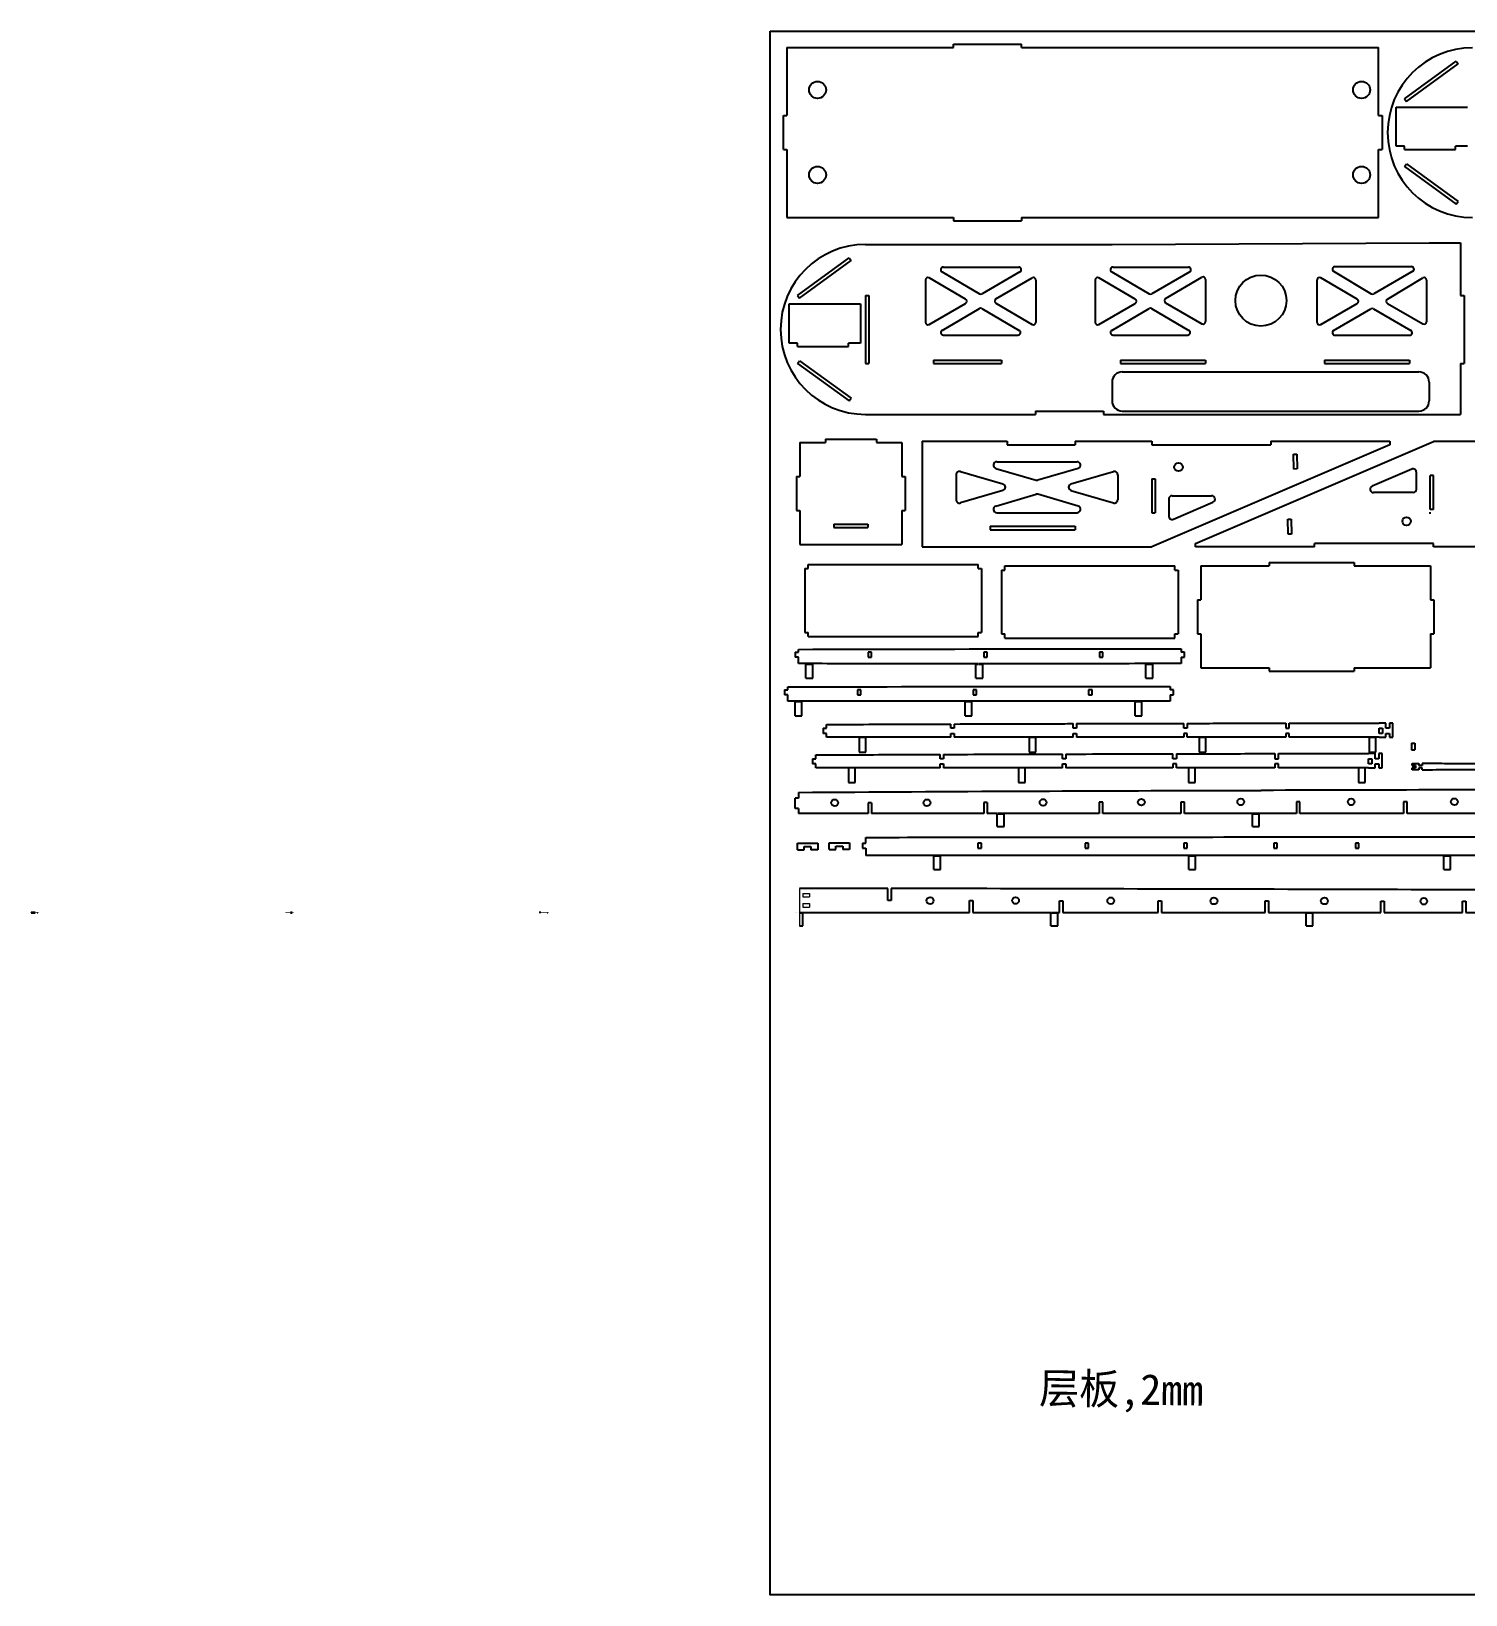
# Model space of a CAD drawing. Header units: millimetres. Extents: x -454 to 901, y -788 to 132.
# Drawn here: x -454 to 390, y -788 to 132 of the extents above; entities that cross this region are included whole.
import ezdxf

# ---------------------------------------------------------------- set-up
doc = ezdxf.new("R2010")
doc.units = ezdxf.units.MM
doc.layers.add('SLD-0', color=7, linetype='Continuous')

# ---------------------------------------------------------------- blocks, each defined once
blk = doc.blocks.new('块2')
at = {"layer": 'SLD-0'}
for p, q in [((31.32, 45.17), (31.32, 49.17)), ((31.32, 49.17), (43.32, 49.17)), ((35.32, 45.17), (35.32, 47.17)), ((35.32, 47.17), (39.32, 47.17)), ((39.32, 47.17), (39.32, 45.17)), ((43.32, 49.17), (43.32, 45.17)), ((31.32, 45.17), (35.32, 45.17)), ((43.32, 45.17), (39.32, 45.17))]:
    blk.add_line(p, q, dxfattribs=at)
blk = doc.blocks.new('main_wing_第二横梁左')
at = {"color": 7, "linetype": 'Continuous', "lineweight": 25}
for p, q in [((2, 20.13), (2, 16.71)), ((517, 21.96), (517, 14.72)), ((571, 21.96), (519, 21.96)), ((519, 21.96), (519, 14.72)), ((2, 16.71), (0, 16.71)), ((0, 10.71), (0, 16.71)), ((2, 10.71), (0, 10.71)), ((2, 10.71), (2, 7.71)), ((43, 14.07), (43, 7.7)), ((45, 14.07), (43, 14.07)), ((45, 14.07), (45, 7.7)), ((111, 14.25), (111, 7.7)), ((113, 14.25), (111, 14.25)), ((113, 14.25), (113, 7.7)), ((179, 14.39), (179, 7.7)), ((181, 14.39), (179, 14.39)), ((181, 7.7), (181, 14.39)), ((227, 14.47), (227, 7.71)), ((229, 14.47), (227, 14.47)), ((229, 7.71), (229, 14.47)), ((295, 14.56), (295, 7.72)), ((297, 14.56), (295, 14.56)), ((297, 7.72), (297, 14.56)), ((358, 14.64), (358, 7.73)), ((360, 14.64), (358, 14.64)), ((360, 7.73), (360, 14.64)), ((416, 14.71), (416, 7.73)), ((418, 14.71), (416, 14.71)), ((418, 7.73), (418, 14.71)), ((469, 14.77), (469, 7.72)), ((471, 14.77), (469, 14.77)), ((471, 7.72), (471, 14.77)), ((519, 14.72), (517, 14.72)), ((119, 0), (119, 7.7)), ((119, 0), (123, 0)), ((119.2, 7.7), (119.2, 7.62)), ((119.2, 7.62), (120.2, 7.62)), ((120.2, 7.62), (120.2, 7.7)), ((120.4, 7.7), (120.4, 7.62)), ((120.4, 7.62), (121.4, 7.62)), ((121.4, 7.62), (121.4, 7.7)), ((121.6, 7.7), (121.6, 7.62)), ((121.6, 7.62), (122.6, 7.62)), ((122.6, 7.62), (122.6, 7.7)), ((122.8, 7.7), (122.8, 7.62)), ((122.8, 7.62), (123, 7.62)), ((123, 0), (123, 7.62)), ((269, 0), (269, 7.72)), ((269, 0), (273, 0)), ((269.2, 7.72), (269.2, 7.62)), ((269.2, 7.62), (270.2, 7.62)), ((270.2, 7.62), (270.2, 7.72)), ((270.4, 7.72), (270.4, 7.62)), ((270.4, 7.62), (271.4, 7.62)), ((271.4, 7.62), (271.4, 7.72)), ((271.6, 7.72), (271.6, 7.62)), ((271.6, 7.62), (272.6, 7.62)), ((272.6, 7.62), (272.6, 7.72)), ((272.8, 7.72), (272.8, 7.62)), ((272.8, 7.62), (273, 7.62)), ((273, 0), (273, 7.62)), ((419, 0), (419, 7.73)), ((419.2, 7.73), (419.2, 7.62)), ((419.2, 7.62), (420.2, 7.62)), ((420.2, 7.62), (420.2, 7.73)), ((420.4, 7.73), (420.4, 7.62)), ((420.4, 7.62), (421.4, 7.62)), ((421.4, 7.62), (421.4, 7.73)), ((421.6, 7.73), (421.6, 7.62)), ((421.6, 7.62), (422.6, 7.62)), ((422.6, 7.62), (422.6, 7.73)), ((422.8, 7.73), (422.8, 7.62)), ((422.8, 7.62), (423, 7.62)), ((423, 0), (423, 7.62)), ((517, 7.72), (569, 7.72)), ((569, 0), (569, 7.72)), ((569, 0), (571, 0)), ((569.2, 7.72), (569.2, 7.62)), ((569.2, 7.72), (570.2, 7.72)), ((569.2, 7.62), (570.2, 7.62)), ((570.2, 7.62), (570.2, 7.72)), ((570.4, 7.72), (570.4, 7.62)), ((570.4, 7.72), (571, 7.72)), ((570.4, 7.62), (571, 7.62)), ((419, 0), (423, 0))]:
    blk.add_line(p, q, dxfattribs=at)
at = {"color": 7, "linetype": 'Continuous', "lineweight": 18}
for p, q in [((569, 18.96), (565, 18.96)), ((565, 18.96), (565, 16.96)), ((569, 18.96), (569, 16.96)), ((571, 21.96), (571, 0)), ((569, 16.96), (565, 16.96)), ((569, 12.89), (565, 12.89)), ((565, 12.89), (565, 10.89)), ((565, 10.89), (569, 10.89)), ((569, 10.89), (569, 12.89))]:
    blk.add_line(p, q, dxfattribs=at)
at = {"color": 7, "linetype": 'Continuous', "lineweight": 25}
for centre in [(23.36, 14.07), (77.6, 14.07), (145.93, 14.25), (203.71, 14.39), (262.2, 14.56), (327.13, 14.56), (387.83, 14.64), (443.86, 14.77), (494.15, 14.72)]:
    blk.add_circle(centre, 2, dxfattribs=at)
for points, knots in [([(2, 20.13), (46.28, 20.48), (90.56, 20.72), (134.84, 20.91), (174.65, 21.08), (214.46, 21.2), (254.26, 21.3)], [0.0020001, 0.0020001, 0.0020001, 0.0020001, 0.1348402, 0.1348402, 0.1348402, 0.2542678, 0.2542678, 0.2542678, 0.2542678]), ([(517, 21.96), (474.08, 21.82), (393.18, 21.62), (312.27, 21.45), (274.28, 21.35)], [0, 0, 0, 0, 0.25, 0.4713061, 0.4713061, 0.4713061, 0.4713061])]:
    blk.add_open_spline(points, degree=3, knots=knots, dxfattribs=at)
for points in [[(254.26, 21.3), (260.94, 21.32), (267.61, 21.34), (274.28, 21.35)], [(43, 7.7), (29.33, 7.71), (15.67, 7.71), (2, 7.71)], [(111, 7.7), (89, 7.7), (67, 7.7), (45, 7.7)], [(119, 7.7), (117, 7.7), (115, 7.7), (113, 7.7)], [(120.2, 7.7), (119.87, 7.7), (119.53, 7.7), (119.2, 7.7)], [(121.4, 7.7), (121.07, 7.7), (120.73, 7.7), (120.4, 7.7)], [(122.6, 7.7), (122.27, 7.7), (121.93, 7.7), (121.6, 7.7)], [(179, 7.7), (160.27, 7.7), (141.53, 7.7), (122.8, 7.7)], [(227, 7.71), (211.67, 7.71), (196.33, 7.71), (181, 7.7)], [(269, 7.72), (255.67, 7.71), (242.33, 7.71), (229, 7.71)], [(270.2, 7.72), (269.87, 7.72), (269.53, 7.72), (269.2, 7.72)], [(271.4, 7.72), (271.07, 7.72), (270.73, 7.72), (270.4, 7.72)], [(272.6, 7.72), (272.27, 7.72), (271.93, 7.72), (271.6, 7.72)], [(295, 7.72), (287.6, 7.72), (280.2, 7.72), (272.8, 7.72)], [(358, 7.73), (337.67, 7.73), (317.33, 7.72), (297, 7.72)], [(416, 7.73), (397.33, 7.73), (378.67, 7.73), (360, 7.73)], [(419, 7.73), (418.67, 7.73), (418.33, 7.73), (418, 7.73)], [(420.2, 7.73), (419.87, 7.73), (419.53, 7.73), (419.2, 7.73)], [(421.4, 7.73), (421.07, 7.73), (420.73, 7.73), (420.4, 7.73)], [(422.6, 7.73), (422.27, 7.73), (421.93, 7.73), (421.6, 7.73)], [(469, 7.72), (453.6, 7.73), (438.2, 7.73), (422.8, 7.73)], [(517, 7.72), (501.67, 7.72), (486.33, 7.72), (471, 7.72)]]:
    blk.add_open_spline(points, degree=3, dxfattribs=at)
blk = doc.blocks.new('襟翼前龙骨挡板')
at = {"color": 7, "linetype": 'Continuous', "lineweight": 25}
for p, q in [((2, 15.5), (2, 18.92)), ((292, 19.28), (396, 19.28)), ((686, 18.92), (686, 15.5)), ((0, 15.5), (2, 15.5)), ((0, 15.5), (0, 12.5)), ((0, 12.5), (2, 12.5)), ((2, 12.5), (2, 8.3)), ((70, 15.5), (68, 15.5)), ((68, 15.5), (68, 12.5)), ((68, 12.5), (70, 12.5)), ((70, 12.5), (70, 15.5)), ((133, 15.5), (131, 15.5)), ((131, 15.5), (131, 12.5)), ((131, 12.5), (133, 12.5)), ((133, 12.5), (133, 15.5)), ((191, 15.5), (189, 15.5)), ((189, 15.5), (189, 12.5)), ((189, 12.5), (191, 12.5)), ((191, 12.5), (191, 15.5)), ((244, 15.5), (242, 15.5)), ((242, 15.5), (242, 12.5)), ((242, 12.5), (244, 12.5)), ((244, 12.5), (244, 15.5)), ((292, 15.5), (290, 15.5)), ((290, 15.5), (290, 12.5)), ((290, 12.5), (292, 12.5)), ((292, 12.5), (292, 15.5)), ((396, 15.5), (398, 15.5)), ((396, 12.5), (396, 15.5)), ((398, 12.5), (396, 12.5)), ((398, 15.5), (398, 12.5)), ((444, 12.5), (444, 15.5)), ((444, 15.5), (446, 15.5)), ((446, 12.5), (444, 12.5)), ((446, 15.5), (446, 12.5)), ((499, 15.5), (497, 15.5)), ((497, 15.5), (497, 12.5)), ((497, 12.5), (499, 12.5)), ((499, 12.5), (499, 15.5)), ((555, 12.5), (555, 15.5)), ((555, 15.5), (557, 15.5)), ((557, 12.5), (555, 12.5)), ((557, 15.5), (557, 12.5)), ((618, 12.5), (618, 15.5)), ((618, 15.5), (620, 15.5)), ((620, 12.5), (618, 12.5)), ((620, 15.5), (620, 12.5)), ((686, 15.5), (688, 15.5)), ((686, 12.5), (686, 8.3)), ((688, 12.5), (686, 12.5)), ((688, 15.5), (688, 12.5)), ((42.02, 0), (42.02, 8.3)), ((42.02, 0), (46.02, 0)), ((42.22, 8.3), (42.22, 8.1)), ((42.22, 8.1), (43.22, 8.1)), ((43.22, 8.1), (43.22, 8.3)), ((43.42, 8.3), (43.42, 8.1)), ((43.42, 8.1), (44.42, 8.1)), ((44.42, 8.1), (44.42, 8.3)), ((44.62, 8.3), (44.62, 8.1)), ((44.62, 8.1), (45.62, 8.1)), ((45.62, 8.1), (45.62, 8.3)), ((45.82, 8.3), (45.82, 8.1)), ((45.82, 8.1), (46.02, 8.1)), ((46.02, 0), (46.02, 8.1)), ((192.02, 0), (192.02, 8.31)), ((192.02, 0), (196.02, 0)), ((192.22, 8.31), (192.22, 8.1)), ((192.22, 8.1), (193.22, 8.1)), ((193.22, 8.1), (193.22, 8.31)), ((193.42, 8.31), (193.42, 8.1)), ((193.42, 8.1), (194.42, 8.1)), ((194.42, 8.1), (194.42, 8.31)), ((194.62, 8.31), (194.62, 8.1)), ((194.62, 8.1), (195.62, 8.1)), ((195.62, 8.1), (195.62, 8.31)), ((195.82, 8.31), (195.82, 8.1)), ((195.82, 8.1), (196.02, 8.1)), ((196.02, 0), (196.02, 8.1)), ((342.02, 8.3), (292, 8.3)), ((342.02, 0), (342.02, 8.3)), ((342.02, 0), (346.02, 0)), ((342.22, 8.3), (342.22, 8.1)), ((343.22, 8.3), (342.22, 8.3)), ((342.22, 8.1), (343.22, 8.1)), ((343.22, 8.1), (343.22, 8.3)), ((343.42, 8.3), (343.42, 8.1)), ((344.42, 8.3), (343.42, 8.3)), ((343.42, 8.1), (344.42, 8.1)), ((344.42, 8.1), (344.42, 8.3)), ((344.62, 8.3), (344.62, 8.1)), ((345.62, 8.3), (344.62, 8.3)), ((344.62, 8.1), (345.62, 8.1)), ((345.62, 8.1), (345.62, 8.3)), ((345.82, 8.3), (345.82, 8.1)), ((396, 8.3), (345.82, 8.3)), ((345.82, 8.1), (346.02, 8.1)), ((346.02, 0), (346.02, 8.1)), ((492.02, 0), (492.02, 8.31)), ((492.02, 0), (496.02, 0)), ((492.22, 8.31), (492.22, 8.1)), ((492.22, 8.1), (493.22, 8.1)), ((493.22, 8.1), (493.22, 8.31)), ((493.42, 8.31), (493.42, 8.1)), ((493.42, 8.1), (494.42, 8.1)), ((494.42, 8.1), (494.42, 8.31)), ((494.62, 8.31), (494.62, 8.1)), ((494.62, 8.1), (495.62, 8.1)), ((495.62, 8.1), (495.62, 8.31)), ((495.82, 8.31), (495.82, 8.1)), ((495.82, 8.1), (496.02, 8.1)), ((496.02, 0), (496.02, 8.1)), ((642.02, 0), (642.02, 8.3)), ((642.02, 0), (646.02, 0)), ((642.22, 8.3), (642.22, 8.1)), ((642.22, 8.1), (643.22, 8.1)), ((643.22, 8.1), (643.22, 8.3)), ((643.42, 8.3), (643.42, 8.1)), ((643.42, 8.1), (644.42, 8.1)), ((644.42, 8.1), (644.42, 8.3)), ((644.62, 8.3), (644.62, 8.1)), ((644.62, 8.1), (645.62, 8.1)), ((645.62, 8.1), (645.62, 8.3)), ((645.82, 8.3), (645.82, 8.1)), ((645.82, 8.1), (646.02, 8.1)), ((646.02, 0), (646.02, 8.1))]:
    blk.add_line(p, q, dxfattribs=at)
for points, knots in [([(2, 18.92), (28.18, 18.95), (54.35, 18.97), (151.02, 19.06), (221.51, 19.13), (292, 19.28)], [0.002, 0.002, 0.002, 0.002, 0.0805321, 0.0805321, 0.2920002, 0.2920002, 0.2920002, 0.2920002]), ([(192.02, 8.31), (160.52, 8.31), (111.78, 8.31), (63.05, 8.31), (45.82, 8.3)], [0.0999806, 0.0999806, 0.0999806, 0.0999806, 0.1944848, 0.2461806, 0.2461806, 0.2461806, 0.2461806]), ([(492.02, 8.31), (484.18, 8.31), (452.17, 8.31), (420.17, 8.31), (396, 8.3)], [0.4923613, 0.4923613, 0.4923613, 0.4923613, 0.5520607, 0.736081, 0.736081, 0.736081, 0.736081]), ([(642.02, 8.3), (632.51, 8.3), (598.84, 8.31), (550.11, 8.31), (510.88, 8.31), (495.82, 8.31)], [0.111635, 0.111635, 0.111635, 0.111635, 0.1840202, 0.3680405, 0.4827162, 0.4827162, 0.4827162, 0.4827162])]:
    blk.add_open_spline(points, degree=3, knots=knots, dxfattribs=at)
for points in [[(396, 19.28), (420.17, 19.23), (468.5, 19.14), (541, 19.06), (613.5, 18.99), (661.83, 18.95), (686, 18.92)], [(42.02, 8.3), (28.68, 8.3), (15.34, 8.3), (2, 8.3)], [(43.22, 8.3), (42.89, 8.3), (42.55, 8.3), (42.22, 8.3)], [(44.42, 8.3), (44.09, 8.3), (43.75, 8.3), (43.42, 8.3)], [(45.62, 8.3), (45.29, 8.3), (44.95, 8.3), (44.62, 8.3)], [(193.22, 8.31), (192.89, 8.31), (192.55, 8.31), (192.22, 8.31)], [(194.42, 8.31), (194.09, 8.31), (193.75, 8.31), (193.42, 8.31)], [(195.62, 8.31), (195.29, 8.31), (194.95, 8.31), (194.62, 8.31)], [(292, 8.3), (259.94, 8.31), (227.88, 8.31), (195.82, 8.31)], [(493.22, 8.31), (492.89, 8.31), (492.55, 8.31), (492.22, 8.31)], [(494.42, 8.31), (494.09, 8.31), (493.75, 8.31), (493.42, 8.31)], [(495.62, 8.31), (495.29, 8.31), (494.95, 8.31), (494.62, 8.31)], [(643.22, 8.3), (642.89, 8.3), (642.55, 8.3), (642.22, 8.3)], [(644.42, 8.3), (644.09, 8.3), (643.75, 8.3), (643.42, 8.3)], [(645.62, 8.3), (645.29, 8.3), (644.95, 8.3), (644.62, 8.3)], [(686, 8.3), (672.61, 8.3), (659.21, 8.3), (645.82, 8.3)]]:
    blk.add_open_spline(points, degree=3, dxfattribs=at)
blk = doc.blocks.new('main_wing_第二横梁右')
at = {"color": 7, "linetype": 'Continuous', "lineweight": 25}
for p, q in [((623, 21.96), (571, 21.96)), ((623, 14.72), (623, 21.96)), ((625, 21.96), (625, 14.72)), ((1140, 16.71), (1140, 20.13)), ((625, 14.72), (623, 14.72)), ((671, 7.72), (671, 14.77)), ((671, 14.77), (673, 14.77)), ((673, 14.77), (673, 7.72)), ((724, 7.73), (724, 14.71)), ((724, 14.71), (726, 14.71)), ((726, 14.71), (726, 7.73)), ((782, 7.73), (782, 14.64)), ((782, 14.64), (784, 14.64)), ((784, 14.64), (784, 7.73)), ((845, 7.72), (845, 14.56)), ((845, 14.56), (847, 14.56)), ((847, 14.56), (847, 7.72)), ((913, 7.71), (913, 14.47)), ((913, 14.47), (915, 14.47)), ((915, 14.47), (915, 7.71)), ((961, 7.7), (961, 14.39)), ((961, 14.39), (963, 14.39)), ((963, 14.39), (963, 7.7)), ((1029, 7.7), (1029, 14.25)), ((1029, 14.25), (1031, 14.25)), ((1031, 14.25), (1031, 7.7)), ((1097, 7.7), (1097, 14.07)), ((1097, 14.07), (1099, 14.07)), ((1099, 14.07), (1099, 7.7)), ((1142, 16.71), (1140, 16.71)), ((1140, 7.71), (1140, 10.71)), ((1140, 10.71), (1142, 10.71)), ((1142, 10.71), (1142, 16.71)), ((119.2, 7.7), (119.2, 7.62)), ((119.2, 7.62), (120.2, 7.62)), ((120.2, 7.62), (120.2, 7.7)), ((120.4, 7.7), (120.4, 7.62)), ((120.4, 7.62), (121.4, 7.62)), ((121.4, 7.62), (121.4, 7.7)), ((121.6, 7.7), (121.6, 7.62)), ((122.6, 7.62), (122.6, 7.7)), ((122.8, 7.7), (122.8, 7.62)), ((122.8, 7.62), (123, 7.62)), ((269.2, 7.72), (269.2, 7.62)), ((270.2, 7.62), (270.2, 7.72)), ((270.4, 7.72), (270.4, 7.62)), ((271.4, 7.62), (271.4, 7.72)), ((271.6, 7.72), (271.6, 7.62)), ((271.6, 7.62), (272.6, 7.62)), ((272.6, 7.62), (272.6, 7.72)), ((272.8, 7.72), (272.8, 7.62)), ((419.2, 7.73), (419.2, 7.62)), ((420.2, 7.62), (420.2, 7.73)), ((420.4, 7.73), (420.4, 7.62)), ((421.4, 7.62), (421.4, 7.73)), ((421.6, 7.73), (421.6, 7.62)), ((422.6, 7.62), (422.6, 7.73)), ((422.8, 7.73), (422.8, 7.62)), ((422.8, 7.62), (423, 7.62)), ((569, 7.72), (569, 7.72)), ((569.2, 7.72), (569.2, 7.72)), ((570.2, 7.72), (570.2, 7.72)), ((571, 7.72), (571.4, 7.72)), ((571, 7.62), (571.4, 7.62)), ((571, 0), (573, 0)), ((571.4, 7.62), (571.4, 7.72)), ((571.6, 7.72), (571.6, 7.62)), ((571.6, 7.72), (572.6, 7.72)), ((571.6, 7.62), (572.6, 7.62)), ((572.6, 7.62), (572.6, 7.72)), ((572.8, 7.72), (572.8, 7.62)), ((572.8, 7.72), (625, 7.72)), ((572.8, 7.62), (573, 7.62)), ((573, 0), (573, 7.62)), ((719, 0), (719, 7.73)), ((719, 0), (723, 0)), ((719.2, 7.73), (719.2, 7.62)), ((719.2, 7.62), (720.2, 7.62)), ((720.2, 7.62), (720.2, 7.73)), ((720.4, 7.73), (720.4, 7.62)), ((720.4, 7.62), (721.4, 7.62)), ((721.4, 7.62), (721.4, 7.73)), ((721.6, 7.73), (721.6, 7.62)), ((721.6, 7.62), (722.6, 7.62)), ((722.6, 7.62), (722.6, 7.73)), ((722.8, 7.73), (722.8, 7.62)), ((722.8, 7.62), (723, 7.62)), ((723, 0), (723, 7.62)), ((869, 0), (869, 7.72)), ((869, 0), (873, 0)), ((869.2, 7.72), (869.2, 7.62)), ((869.2, 7.62), (870.2, 7.62)), ((870.2, 7.62), (870.2, 7.72)), ((870.4, 7.72), (870.4, 7.62)), ((870.4, 7.62), (871.4, 7.62)), ((871.4, 7.62), (871.4, 7.72)), ((871.6, 7.72), (871.6, 7.62)), ((871.6, 7.62), (872.6, 7.62)), ((872.6, 7.62), (872.6, 7.72)), ((872.8, 7.72), (872.8, 7.62)), ((872.8, 7.62), (873, 7.62)), ((873, 0), (873, 7.62)), ((1019, 0), (1019, 7.7)), ((1019, 0), (1023, 0)), ((1019.2, 7.7), (1019.2, 7.62)), ((1019.2, 7.62), (1020.2, 7.62)), ((1020.2, 7.62), (1020.2, 7.7)), ((1020.4, 7.7), (1020.4, 7.62)), ((1020.4, 7.62), (1021.4, 7.62)), ((1021.4, 7.62), (1021.4, 7.7)), ((1021.6, 7.7), (1021.6, 7.62)), ((1021.6, 7.62), (1022.6, 7.62)), ((1022.6, 7.62), (1022.6, 7.7)), ((1022.8, 7.7), (1022.8, 7.62)), ((1022.8, 7.62), (1023, 7.62)), ((1023, 0), (1023, 7.62))]:
    blk.add_line(p, q, dxfattribs=at)
at = {"color": 7, "linetype": 'Continuous', "lineweight": 18}
for p, q in [((571, 21.96), (571, 0)), ((573, 18.96), (577, 18.96)), ((573, 18.96), (573, 16.96)), ((577, 18.96), (577, 16.96)), ((573, 16.96), (577, 16.96)), ((573, 12.96), (577, 12.96)), ((573, 12.96), (573, 10.96)), ((573, 10.96), (577, 10.96)), ((577, 12.96), (577, 10.96))]:
    blk.add_line(p, q, dxfattribs=at)
at = {"color": 7, "linetype": 'Continuous', "lineweight": 25}
for centre in [(647.85, 14.72), (698.14, 14.77), (754.17, 14.64), (814.87, 14.56), (879.8, 14.56), (938.29, 14.39), (996.07, 14.25), (1064.4, 14.07), (1118.64, 14.07)]:
    blk.add_circle(centre, 2, dxfattribs=at)
for points in [[(1140, 20.13), (1097.08, 20.46), (1011.25, 20.95), (882.5, 21.34), (753.75, 21.61), (667.92, 21.82), (625, 21.96)], [(120.2, 7.7), (119.87, 7.7), (119.53, 7.7), (119.2, 7.7)], [(121.4, 7.7), (121.07, 7.7), (120.73, 7.7), (120.4, 7.7)], [(272.6, 7.72), (272.27, 7.72), (271.93, 7.72), (271.6, 7.72)], [(419, 7.73), (418.67, 7.73), (418.33, 7.73), (418, 7.73)], [(625, 7.72), (628.83, 7.72), (636.5, 7.72), (648.01, 7.72), (659.5, 7.72), (667.17, 7.72), (671, 7.72)], [(673, 7.72), (688.33, 7.73), (703.67, 7.73), (719, 7.73)], [(719.2, 7.73), (719.53, 7.73), (719.87, 7.73), (720.2, 7.73)], [(720.4, 7.73), (720.73, 7.73), (721.07, 7.73), (721.4, 7.73)], [(721.6, 7.73), (721.93, 7.73), (722.27, 7.73), (722.6, 7.73)], [(722.8, 7.73), (723.2, 7.73), (723.6, 7.73), (724, 7.73)], [(726, 7.73), (744.67, 7.73), (763.33, 7.73), (782, 7.73)], [(784, 7.73), (804.33, 7.73), (824.67, 7.72), (845, 7.72)], [(847, 7.72), (854.33, 7.72), (861.67, 7.72), (869, 7.72)], [(869.2, 7.72), (869.53, 7.72), (869.87, 7.72), (870.2, 7.72)], [(870.4, 7.72), (870.73, 7.72), (871.07, 7.72), (871.4, 7.72)], [(871.6, 7.72), (871.93, 7.72), (872.27, 7.72), (872.6, 7.72)], [(872.8, 7.72), (886.2, 7.71), (899.6, 7.71), (913, 7.71)], [(915, 7.71), (930.33, 7.71), (945.67, 7.71), (961, 7.7)], [(963, 7.7), (981.67, 7.7), (1000.33, 7.7), (1019, 7.7)], [(1019.2, 7.7), (1019.53, 7.7), (1019.87, 7.7), (1020.2, 7.7)], [(1020.4, 7.7), (1020.73, 7.7), (1021.07, 7.7), (1021.4, 7.7)], [(1021.6, 7.7), (1021.93, 7.7), (1022.27, 7.7), (1022.6, 7.7)], [(1022.8, 7.7), (1024.87, 7.7), (1026.93, 7.7), (1029, 7.7)], [(1031, 7.7), (1053, 7.7), (1075, 7.7), (1097, 7.7)], [(1099, 7.7), (1112.67, 7.71), (1126.33, 7.71), (1140, 7.71)]]:
    blk.add_open_spline(points, degree=3, dxfattribs=at)
blk = doc.blocks.new('副翼前挡板')
at = {"color": 7, "linetype": 'Continuous', "lineweight": 25}
for p, q in [((0, 15.41), (2, 15.41)), ((0, 15.41), (0, 12.41)), ((2, 12.41), (0, 12.41)), ((2, 15.41), (2, 17.06)), ((2, 8.63), (2, 12.41)), ((45, 15.41), (43, 15.41)), ((43, 15.41), (43, 12.41)), ((43, 12.41), (45, 12.41)), ((45, 12.41), (45, 15.41)), ((111, 15.41), (111, 12.41)), ((113, 15.41), (111, 15.41)), ((111, 12.41), (113, 12.41)), ((113, 12.41), (113, 15.41)), ((181, 15.41), (179, 15.41)), ((179, 15.41), (179, 12.41)), ((179, 12.41), (181, 12.41)), ((181, 12.41), (181, 15.41)), ((227, 17.37), (227, 15.41)), ((229, 15.41), (227, 15.41)), ((227, 12.41), (227, 8.63)), ((227, 12.41), (229, 12.41)), ((229, 12.41), (229, 15.41)), ((6.35, 0), (6.35, 8.63)), ((6.35, 0), (10.35, 0)), ((6.55, 8.63), (6.55, 8.42)), ((6.55, 8.42), (7.55, 8.42)), ((7.55, 8.42), (7.55, 8.63)), ((7.75, 8.63), (7.75, 8.42)), ((7.75, 8.42), (8.75, 8.42)), ((8.75, 8.42), (8.75, 8.63)), ((8.95, 8.63), (8.95, 8.42)), ((8.95, 8.42), (9.95, 8.42)), ((9.95, 8.42), (9.95, 8.63)), ((10.15, 8.63), (10.15, 8.42)), ((10.15, 8.42), (10.35, 8.42)), ((10.35, 0), (10.35, 8.42)), ((106.35, 0), (106.35, 8.62)), ((106.35, 0), (110.35, 0)), ((106.55, 8.62), (106.55, 8.42)), ((106.55, 8.42), (107.55, 8.42)), ((107.55, 8.42), (107.55, 8.62)), ((107.75, 8.62), (107.75, 8.42)), ((107.75, 8.42), (108.75, 8.42)), ((108.75, 8.42), (108.75, 8.62)), ((108.95, 8.62), (108.95, 8.42)), ((108.95, 8.42), (109.95, 8.42)), ((109.95, 8.42), (109.95, 8.62)), ((110.15, 8.62), (110.15, 8.42)), ((110.15, 8.42), (110.35, 8.42)), ((110.35, 0), (110.35, 8.42)), ((206.35, 0), (206.35, 8.63)), ((206.35, 0), (210.35, 0)), ((206.55, 8.63), (206.55, 8.42)), ((206.55, 8.42), (207.55, 8.42)), ((207.55, 8.42), (207.55, 8.63)), ((207.75, 8.63), (207.75, 8.42)), ((207.75, 8.42), (208.75, 8.42)), ((208.75, 8.42), (208.75, 8.63)), ((208.95, 8.63), (208.95, 8.42)), ((208.95, 8.42), (209.95, 8.42)), ((209.95, 8.42), (209.95, 8.63)), ((210.15, 8.63), (210.15, 8.42)), ((210.15, 8.42), (210.35, 8.42)), ((210.35, 0), (210.35, 8.42))]:
    blk.add_line(p, q, dxfattribs=at)
for points, knots in [([(2, 17.06), (46.62, 17.19), (91.23, 17.26), (135.85, 17.3), (166.23, 17.33), (196.62, 17.35), (227, 17.37)], [0.002, 0.002, 0.002, 0.002, 0.1358483, 0.1358483, 0.1358483, 0.2270002, 0.2270002, 0.2270002, 0.2270002]), ([(106.35, 8.62), (89.7, 8.62), (57.63, 8.62), (25.56, 8.62), (10.15, 8.63)], [0.41265214, 0.41265214, 0.41265214, 0.41265214, 0.46260475, 0.50885214, 0.50885214, 0.50885214, 0.50885214]), ([(206.35, 8.63), (188.83, 8.62), (156.76, 8.62), (124.69, 8.62), (110.15, 8.62)], [0.31265214, 0.31265214, 0.31265214, 0.31265214, 0.36521428, 0.40885214, 0.40885214, 0.40885214, 0.40885214])]:
    blk.add_open_spline(points, degree=3, knots=knots, dxfattribs=at)
for points in [[(6.35, 8.63), (4.9, 8.63), (3.45, 8.63), (2, 8.63)], [(7.55, 8.63), (7.21, 8.63), (6.88, 8.63), (6.55, 8.63)], [(8.75, 8.63), (8.41, 8.63), (8.08, 8.63), (7.75, 8.63)], [(9.95, 8.63), (9.61, 8.63), (9.28, 8.63), (8.95, 8.63)], [(107.55, 8.62), (107.21, 8.62), (106.88, 8.62), (106.55, 8.62)], [(108.75, 8.62), (108.41, 8.62), (108.08, 8.62), (107.75, 8.62)], [(109.95, 8.62), (109.61, 8.62), (109.28, 8.62), (108.95, 8.62)], [(207.55, 8.63), (207.21, 8.63), (206.88, 8.63), (206.55, 8.63)], [(208.75, 8.63), (208.41, 8.63), (208.08, 8.63), (207.75, 8.63)], [(209.95, 8.63), (209.61, 8.63), (209.28, 8.63), (208.95, 8.63)], [(227, 8.63), (221.38, 8.63), (215.77, 8.63), (210.15, 8.63)]]:
    blk.add_open_spline(points, degree=3, dxfattribs=at)
blk = doc.blocks.new('升降舵前挡板')
at = {"color": 7, "linetype": 'Continuous', "lineweight": 25}
for p, q in [((0, 13.95), (2, 13.95)), ((0, 13.95), (0, 10.95)), ((2, 10.95), (0, 10.95)), ((2, 13.95), (2, 16.19)), ((2, 8.66), (2, 10.95)), ((75, 13.95), (75, 16.47)), ((77, 13.95), (75, 13.95)), ((75, 8.66), (75, 10.95)), ((75, 10.95), (77, 10.95)), ((77, 16.48), (77, 13.95)), ((77, 10.95), (77, 8.66)), ((147, 13.95), (147, 16.69)), ((149, 13.95), (147, 13.95)), ((147, 8.66), (147, 10.95)), ((147, 10.95), (149, 10.95)), ((149, 16.7), (149, 13.95)), ((149, 10.95), (149, 8.66)), ((212, 13.95), (212, 16.84)), ((214, 13.95), (212, 13.95)), ((212, 10.95), (212, 8.66)), ((214, 10.95), (212, 10.95)), ((214, 16.85), (214, 13.95)), ((214, 8.66), (214, 10.95)), ((272, 16.96), (272, 13.95)), ((272, 13.95), (274, 13.95)), ((272, 10.95), (272, 8.66)), ((274, 10.95), (272, 10.95)), ((274, 13.95), (274, 16.96)), ((274, 8.66), (274, 10.95)), ((331, 17.05), (327, 17.05)), ((327, 13.95), (329, 13.95)), ((327, 10.95), (327, 13.95)), ((329, 10.95), (327, 10.95)), ((329, 13.95), (329, 10.95)), ((331, 13.95), (331, 17.05)), ((333, 13.95), (331, 13.95)), ((331, 8.66), (331, 10.95)), ((331, 10.95), (333, 10.95)), ((335, 17.05), (333, 17.05)), ((333, 17.05), (333, 13.95)), ((333, 10.95), (333, 8.66)), ((335, 8.66), (335, 17.05)), ((21.12, 8.66), (21.12, 0)), ((21.12, 0), (25.12, 0)), ((21.32, 8.56), (21.32, 8.66)), ((22.32, 8.56), (21.32, 8.56)), ((22.32, 8.66), (22.32, 8.56)), ((22.52, 8.56), (22.52, 8.66)), ((23.52, 8.56), (22.52, 8.56)), ((23.52, 8.66), (23.52, 8.56)), ((23.72, 8.56), (23.72, 8.66)), ((24.72, 8.56), (23.72, 8.56)), ((24.72, 8.66), (24.72, 8.56)), ((24.92, 8.56), (24.92, 8.66)), ((25.12, 8.56), (24.92, 8.56)), ((25.12, 0), (25.12, 8.56)), ((121.12, 8.66), (121.12, 0)), ((121.12, 0), (125.12, 0)), ((121.32, 8.56), (121.32, 8.66)), ((122.32, 8.56), (121.32, 8.56)), ((122.32, 8.66), (122.32, 8.56)), ((122.52, 8.56), (122.52, 8.66)), ((123.52, 8.56), (122.52, 8.56)), ((123.52, 8.66), (123.52, 8.56)), ((123.72, 8.56), (123.72, 8.66)), ((124.72, 8.56), (123.72, 8.56)), ((124.72, 8.66), (124.72, 8.56)), ((124.92, 8.56), (124.92, 8.66)), ((125.12, 8.56), (124.92, 8.56)), ((125.12, 0), (125.12, 8.56)), ((221.12, 8.66), (221.12, 0)), ((221.12, 0), (225.12, 0)), ((221.32, 8.56), (221.32, 8.66)), ((222.32, 8.56), (221.32, 8.56)), ((222.32, 8.66), (222.32, 8.56)), ((222.52, 8.56), (222.52, 8.66)), ((223.52, 8.56), (222.52, 8.56)), ((223.52, 8.66), (223.52, 8.56)), ((223.72, 8.56), (223.72, 8.66)), ((224.72, 8.56), (223.72, 8.56)), ((224.72, 8.66), (224.72, 8.56)), ((224.92, 8.56), (224.92, 8.66)), ((225.12, 8.56), (224.92, 8.56)), ((225.12, 0), (225.12, 8.56)), ((321.12, 8.66), (321.12, 0)), ((321.12, 0), (325.12, 0)), ((321.32, 8.56), (321.32, 8.66)), ((322.32, 8.56), (321.32, 8.56)), ((322.32, 8.66), (322.32, 8.56)), ((322.52, 8.56), (322.52, 8.66)), ((323.52, 8.56), (322.52, 8.56)), ((323.52, 8.66), (323.52, 8.56)), ((323.72, 8.56), (323.72, 8.66)), ((324.72, 8.56), (323.72, 8.56)), ((324.72, 8.66), (324.72, 8.56)), ((324.92, 8.56), (324.92, 8.66)), ((325.12, 8.56), (324.92, 8.56)), ((325.12, 0), (325.12, 8.56)), ((327, 8.66), (331, 8.66)), ((333, 8.66), (335, 8.66))]:
    blk.add_line(p, q, dxfattribs=at)
for points, knots in [([(2, 16.19), (10.26, 16.22), (18.53, 16.26), (42.86, 16.36), (58.93, 16.42), (75, 16.47)], [0.00200002, 0.00200002, 0.00200002, 0.00200002, 0.02679485, 0.02679485, 0.07500061, 0.07500061, 0.07500061, 0.07500061]), ([(77, 16.48), (95.99, 16.55), (114.98, 16.6), (138.32, 16.67), (142.66, 16.68), (147, 16.69)], [0.07700062, 0.07700062, 0.07700062, 0.07700062, 0.13397432, 0.13397432, 0.14700094, 0.14700094, 0.14700094, 0.14700094]), ([(214, 16.85), (219.83, 16.86), (239.16, 16.9), (258.49, 16.94), (272, 16.96)], [0.21400114, 0.21400114, 0.21400114, 0.21400114, 0.2314763, 0.27200125, 0.27200125, 0.27200125, 0.27200125])]:
    blk.add_open_spline(points, degree=3, knots=knots, dxfattribs=at)
for points in [[(149, 16.7), (170, 16.75), (191, 16.8), (212, 16.84)], [(274, 16.96), (291.67, 17), (309.33, 17.03), (327, 17.05)], [(21.12, 8.66), (14.75, 8.66), (8.37, 8.66), (2, 8.66)], [(22.32, 8.66), (21.99, 8.66), (21.66, 8.66), (21.32, 8.66)], [(23.52, 8.66), (23.19, 8.66), (22.86, 8.66), (22.52, 8.66)], [(24.72, 8.66), (24.39, 8.66), (24.06, 8.66), (23.72, 8.66)], [(75, 8.66), (58.31, 8.66), (41.62, 8.66), (24.92, 8.66)], [(121.12, 8.66), (106.42, 8.66), (91.71, 8.66), (77, 8.66)], [(122.32, 8.66), (121.99, 8.66), (121.66, 8.66), (121.32, 8.66)], [(123.52, 8.66), (123.19, 8.66), (122.86, 8.66), (122.52, 8.66)], [(124.72, 8.66), (124.39, 8.66), (124.06, 8.66), (123.72, 8.66)], [(147, 8.66), (139.64, 8.66), (132.28, 8.66), (124.92, 8.66)], [(212, 8.66), (191, 8.66), (170, 8.66), (149, 8.66)], [(221.12, 8.66), (218.75, 8.66), (216.37, 8.66), (214, 8.66)], [(222.32, 8.66), (221.99, 8.66), (221.66, 8.66), (221.32, 8.66)], [(223.52, 8.66), (223.19, 8.66), (222.86, 8.66), (222.52, 8.66)], [(224.72, 8.66), (224.39, 8.66), (224.06, 8.66), (223.72, 8.66)], [(272, 8.66), (256.31, 8.66), (240.62, 8.66), (224.92, 8.66)], [(321.12, 8.66), (305.42, 8.66), (289.71, 8.66), (274, 8.66)], [(322.32, 8.66), (321.99, 8.66), (321.66, 8.66), (321.32, 8.66)], [(323.52, 8.66), (323.19, 8.66), (322.86, 8.66), (322.52, 8.66)], [(324.72, 8.66), (324.39, 8.66), (324.06, 8.66), (323.72, 8.66)], [(327, 8.66), (326.31, 8.66), (325.62, 8.66), (324.92, 8.66)]]:
    blk.add_open_spline(points, degree=3, dxfattribs=at)
blk = doc.blocks.new('fin_方向舵前挡板_高度为59')
at = {"color": 7, "linetype": 'Continuous', "lineweight": 25}
for p, q in [((0, 3.87), (4, 3.87)), ((0, 2.69), (0, 3.87)), ((0, 2.69), (2, 2.69)), ((2, 1.19), (0, 1.19)), ((0, 0), (0, 1.19)), ((4, 0), (0, 0)), ((2, 2.69), (2, 1.19)), ((4, 3.87), (4, 2.69)), ((6, 2.69), (4, 2.69)), ((4, 1.19), (4, 0)), ((6, 1.19), (4, 1.19)), ((6, 3.75), (6, 2.69)), ((6, 0.13), (6, 1.19)), ((58.97, 2.69), (58.97, 3.27)), ((58.97, 2.69), (61, 2.69)), ((58.97, 0.6), (58.97, 1.19)), ((58.97, 1.19), (61, 1.19)), ((61, 1.19), (61, 2.69))]:
    blk.add_line(p, q, dxfattribs=at)
for points, knots in [([(58.97, 3.27), (58.43, 3.28), (57.89, 3.3), (57.35, 3.31), (52.49, 3.4), (47.62, 3.46), (42.75, 3.51), (37.89, 3.56), (33.02, 3.6), (24.13, 3.66), (20.11, 3.68), (12.73, 3.72), (9.36, 3.73), (6, 3.75)], [0.00202636, 0.00202636, 0.00202636, 0.00202636, 0.00364974, 0.00364974, 0.00364974, 0.01824908, 0.01824908, 0.01824908, 0.03284814, 0.03284814, 0.04491396, 0.04491396, 0.05500364, 0.05500364, 0.05500364, 0.05500364]), ([(6, 0.13), (8.73, 0.14), (11.46, 0.15), (17.58, 0.18), (20.97, 0.2), (27.76, 0.24), (31.15, 0.26), (37.94, 0.31), (41.34, 0.34), (44.73, 0.38), (49.48, 0.43), (54.23, 0.5), (58.97, 0.6)], [0.00200002, 0.00200002, 0.00200002, 0.00200002, 0.01018323, 0.01018323, 0.02036646, 0.02036646, 0.0305497, 0.0305497, 0.04073295, 0.04073295, 0.04073295, 0.05497701, 0.05497701, 0.05497701, 0.05497701])]:
    blk.add_open_spline(points, degree=3, knots=knots, dxfattribs=at)
blk = doc.blocks.new('fin_卡扣_高度为59')
at = {"color": 7, "linetype": 'Continuous', "lineweight": 25}
for p, q in [((0, 4), (2, 4)), ((0, 4), (0, 0)), ((0, 0), (2, 0)), ((2, 4), (2, 0))]:
    blk.add_line(p, q, dxfattribs=at)

msp = doc.modelspace()

# ---------------------------------------------------------------- linework, layer by layer
at = {"color": 7, "linetype": 'Continuous', "lineweight": 25}
for p, q in [((-9.5, 122), (-9.5, 82)), ((-9.5, 122), (88.5, 122)), ((88.5, 122), (88.5, 124)), ((88.5, 124), (128.5, 124)), ((128.5, 122), (128.5, 124)), ((128.5, 122), (338.5, 122)), ((338.5, 82), (338.5, 122)), ((353.8, 91.84), (384.1, 113.93)), ((354.98, 90.23), (385.28, 112.32)), ((384.1, 113.93), (385.28, 112.32)), ((348.8, 86.84), (390.8, 86.84)), ((348.8, 63.84), (348.8, 86.84)), ((353.8, 91.84), (354.98, 90.23)), ((-11.5, 82), (-9.5, 82)), ((-11.5, 62), (-11.5, 82)), ((338.5, 82), (340.5, 82)), ((340.5, 82), (340.5, 62)), ((-11.5, 62), (-9.5, 62)), ((-9.5, 62), (-9.5, 22)), ((338.5, 62), (340.5, 62)), ((338.5, 22), (338.5, 62)), ((353.8, 63.84), (348.8, 63.84)), ((353.8, 61.84), (353.8, 63.84)), ((353.8, 61.84), (383.8, 61.84)), ((383.8, 61.84), (383.8, 63.84)), ((390.8, 63.84), (383.8, 63.84)), ((353.8, 51.84), (354.98, 53.46)), ((353.8, 51.84), (384.1, 29.75)), ((354.98, 53.46), (385.28, 31.37)), ((384.1, 29.75), (385.28, 31.37)), ((-9.5, 22), (88.5, 22)), ((88.5, 22), (88.5, 20)), ((88.5, 20), (128.5, 20)), ((128.5, 22), (338.5, 22)), ((128.5, 22), (128.5, 20)), ((36.73, 6.05), (181.73, 6.05)), ((181.73, 6.05), (368.23, 7.05)), ((368.23, 7.05), (386.73, 7.05)), ((386.73, 7.05), (386.73, -23.95)), ((-3.27, -23.95), (27.03, -1.86)), ((-2.1, -25.56), (28.21, -3.47)), ((27.03, -1.86), (28.21, -3.47)), ((82.47, -7.29), (126.8, -7.29)), ((182.27, -7.29), (226.61, -7.29)), ((312.8, -6.95), (357.82, -6.95)), ((71.92, -14.9), (71.92, -39.69)), ((95.5, -26.05), (74.17, -13.6)), ((81.71, -10.08), (103.79, -22.97)), ((127.55, -10.09), (105.3, -22.97)), ((113.43, -25.99), (134.66, -13.6)), ((136.92, -14.9), (136.92, -39.68)), ((171.73, -14.9), (171.73, -39.69)), ((195.31, -26.05), (173.98, -13.6)), ((181.52, -10.08), (203.6, -22.97)), ((227.36, -10.09), (205.11, -22.97)), ((213.23, -25.65), (234.47, -13.26)), ((236.73, -14.56), (236.73, -39.34)), ((302.25, -14.95), (302.25, -39.74)), ((325.83, -26.1), (304.5, -13.66)), ((312.02, -9.73), (334.11, -23.01)), ((358.57, -9.75), (335.63, -23.02)), ((343.74, -26.06), (364.46, -13.67)), ((366.73, -14.95), (366.73, -39.43)), ((-3.27, -23.95), (-2.1, -25.56)), ((36.73, -23.95), (38.73, -23.95)), ((36.73, -23.95), (36.73, -63.95)), ((38.73, -23.95), (38.73, -63.95)), ((386.73, -23.95), (388.73, -23.95)), ((388.73, -23.95), (388.73, -63.95)), ((-8.27, -28.95), (33.73, -28.95)), ((-8.27, -51.95), (-8.27, -28.95)), ((33.73, -28.95), (33.73, -51.95)), ((74.17, -40.99), (95.5, -28.64)), ((81.71, -44.49), (103.66, -31.69)), ((105.17, -31.69), (127.13, -44.49)), ((113.43, -28.58), (134.66, -40.97)), ((173.98, -40.99), (195.31, -28.64)), ((181.52, -44.49), (203.47, -31.69)), ((204.98, -31.69), (226.93, -44.49)), ((213.23, -28.24), (234.47, -40.63)), ((304.5, -41.04), (325.83, -28.69)), ((312.04, -44.55), (333.99, -31.74)), ((335.5, -31.74), (357.46, -44.55)), ((343.76, -28.64), (364.47, -40.72)), ((-3.27, -51.95), (-8.27, -51.95)), ((-3.27, -53.95), (-3.27, -51.95)), ((-3.27, -53.95), (26.73, -53.95)), ((26.73, -53.95), (26.73, -51.95)), ((33.73, -51.95), (26.73, -51.95)), ((82.47, -47.29), (126.37, -47.29)), ((182.27, -47.29), (226.18, -47.29)), ((312.8, -47.34), (356.7, -47.34)), ((-3.27, -63.95), (-2.1, -62.33)), ((-3.27, -63.95), (27.03, -86.04)), ((-2.1, -62.33), (28.21, -84.42)), ((36.73, -63.95), (38.73, -63.95)), ((76.73, -61.95), (116.73, -61.95)), ((76.73, -61.95), (76.73, -63.95)), ((76.73, -63.95), (116.73, -63.95)), ((116.73, -61.95), (116.73, -63.95)), ((186.73, -61.95), (236.73, -61.95)), ((186.73, -61.95), (186.73, -63.95)), ((186.73, -63.95), (236.73, -63.95)), ((236.73, -61.95), (236.73, -63.95)), ((306.73, -61.95), (356.73, -61.95)), ((306.73, -61.95), (306.73, -63.95)), ((306.73, -63.95), (356.73, -63.95)), ((356.73, -61.95), (356.73, -63.95)), ((386.73, -63.95), (386.73, -93.95)), ((386.73, -63.95), (388.73, -63.95)), ((187.73, -68.95), (362.23, -68.95)), ((181.73, -74.95), (181.73, -85.95)), ((368.23, -74.95), (368.23, -85.95)), ((27.03, -86.04), (28.21, -84.42)), ((136.73, -91.95), (136.73, -93.95)), ((136.73, -91.95), (176.73, -91.95)), ((176.73, -91.95), (176.73, -93.95)), ((187.73, -91.95), (362.23, -91.95)), ((36.73, -93.95), (136.73, -93.95)), ((176.73, -93.95), (386.73, -93.95)), ((13.09, -108.47), (13.09, -110.47)), ((13.09, -108.47), (43.09, -108.47)), ((43.09, -108.47), (43.09, -110.47)), ((70.03, -109.79), (120.03, -109.79)), ((70.03, -109.79), (70.03, -171.79)), ((120.03, -109.79), (120.03, -111.79)), ((160.03, -109.79), (160.03, -111.79)), ((160.03, -109.79), (205.03, -109.79)), ((205.03, -109.79), (205.03, -111.79)), ((230.73, -169.96), (370.73, -109.96)), ((275.03, -109.79), (275.03, -111.79)), ((275.03, -109.79), (345.03, -109.79)), ((345.03, -109.79), (345.03, -111.79)), ((505.73, -109.96), (370.73, -109.96)), ((-1.91, -110.47), (-1.91, -130.47)), ((-1.91, -110.47), (13.09, -110.47)), ((43.09, -110.47), (58.09, -110.47)), ((58.09, -110.47), (58.09, -130.47)), ((120.03, -111.79), (160.03, -111.79)), ((205.03, -111.79), (275.03, -111.79)), ((345.03, -111.79), (205.03, -171.79)), ((288.47, -117.32), (290.47, -117.29)), ((288.63, -126.1), (288.47, -117.32)), ((290.47, -117.29), (290.63, -126.07)), ((92.59, -127.55), (117.51, -134.87)), ((113.35, -125.71), (136.97, -132.66)), ((113.92, -121.79), (161.14, -121.79)), ((161.71, -125.71), (138.09, -132.66)), ((157.55, -134.87), (182.47, -127.55)), ((290.63, -126.07), (288.63, -126.1)), ((357.94, -126.15), (334.69, -136.12)), ((360.73, -137.96), (360.73, -127.99)), ((-3.91, -130.47), (-1.91, -130.47)), ((-3.91, -130.47), (-3.91, -150.47)), ((58.09, -130.47), (60.09, -130.47)), ((60.09, -130.47), (60.09, -150.47)), ((90.03, -129.47), (90.03, -144.12)), ((185.03, -129.47), (185.03, -144.12)), ((205.03, -131.79), (205.03, -151.79)), ((205.03, -131.79), (207.03, -131.79)), ((207.03, -131.79), (207.03, -151.79)), ((368.73, -149.96), (368.73, -129.96)), ((370.73, -129.96), (368.73, -129.96)), ((370.73, -149.96), (370.73, -129.96)), ((117.51, -138.71), (92.59, -146.04)), ((113.35, -147.87), (136.97, -140.93)), ((161.71, -147.87), (138.09, -140.93)), ((157.55, -138.71), (182.47, -146.04)), ((215.03, -143.79), (215.03, -153.76)), ((217.03, -141.79), (240.29, -141.79)), ((217.82, -155.6), (241.07, -145.63)), ((358.73, -139.96), (335.48, -139.96)), ((-3.91, -150.47), (-1.91, -150.47)), ((-1.91, -150.47), (-1.91, -170.47)), ((58.09, -150.47), (60.09, -150.47)), ((58.09, -150.47), (58.09, -170.47)), ((113.92, -151.79), (161.14, -151.79)), ((205.03, -151.79), (207.03, -151.79)), ((285.14, -155.69), (287.14, -155.65)), ((285.29, -164.46), (285.14, -155.69)), ((287.14, -155.65), (287.29, -164.43)), ((370.73, -149.96), (368.73, -149.96)), ((18.09, -158.47), (18.09, -160.47)), ((18.09, -158.47), (38.09, -158.47)), ((18.09, -160.47), (38.09, -160.47)), ((38.09, -158.47), (38.09, -160.47)), ((110.03, -159.79), (160.03, -159.79)), ((110.03, -159.79), (110.03, -161.79)), ((110.03, -161.79), (160.03, -161.79)), ((160.03, -159.79), (160.03, -161.79)), ((287.29, -164.43), (285.29, -164.46)), ((-1.91, -170.47), (58.09, -170.47)), ((70.03, -171.79), (205.03, -171.79)), ((230.73, -171.96), (230.73, -169.96)), ((300.73, -171.96), (230.73, -171.96)), ((370.73, -169.96), (300.73, -169.96)), ((300.73, -171.96), (300.73, -169.96)), ((370.73, -171.96), (370.73, -169.96)), ((415.73, -171.96), (370.73, -171.96)), ((2.93, -184.7), (2.93, -182.2)), ((2.93, -182.2), (102.93, -182.2)), ((102.93, -184.7), (102.93, -182.2)), ((118.66, -185.54), (118.66, -183.04)), ((118.66, -183.04), (218.66, -183.04)), ((218.66, -185.54), (218.66, -183.04)), ((234.02, -183.07), (234.02, -203.07)), ((234.02, -183.07), (274.02, -183.07)), ((274.02, -181.07), (324.02, -181.07)), ((274.02, -181.07), (274.02, -183.07)), ((324.02, -181.07), (324.02, -183.07)), ((324.02, -183.07), (369.02, -183.07)), ((369.02, -183.07), (369.02, -203.07)), ((0.93, -184.7), (2.93, -184.7)), ((0.93, -184.7), (0.93, -222.2)), ((102.93, -184.7), (104.93, -184.7)), ((104.93, -184.7), (104.93, -222.2)), ((116.66, -185.54), (118.66, -185.54)), ((116.66, -185.54), (116.66, -223.04)), ((218.66, -185.54), (220.66, -185.54)), ((220.66, -185.54), (220.66, -223.04)), ((232.02, -203.07), (234.02, -203.07)), ((232.02, -203.07), (232.02, -223.07)), ((369.02, -203.07), (371.02, -203.07)), ((371.02, -203.07), (371.02, -223.07)), ((0.93, -222.2), (2.93, -222.2)), ((2.93, -224.7), (2.93, -222.2)), ((2.93, -224.7), (102.93, -224.7)), ((102.93, -222.2), (104.93, -222.2)), ((102.93, -224.7), (102.93, -222.2)), ((116.66, -223.04), (118.66, -223.04)), ((118.66, -225.54), (118.66, -223.04)), ((118.66, -225.54), (218.66, -225.54)), ((218.66, -223.04), (220.66, -223.04)), ((218.66, -225.54), (218.66, -223.04)), ((232.02, -223.07), (234.02, -223.07)), ((234.02, -223.07), (234.02, -243.07)), ((369.02, -223.07), (371.02, -223.07)), ((369.02, -223.07), (369.02, -243.07)), ((234.02, -243.07), (274.02, -243.07)), ((274.02, -243.07), (274.02, -245.07)), ((274.02, -245.07), (324.02, -245.07)), ((324.02, -243.07), (369.02, -243.07)), ((324.02, -243.07), (324.02, -245.07))]:
    msp.add_line(p, q, dxfattribs=at)
msp.add_lwpolyline([(-19.49, 131.5), (900.51, 131.5), (900.51, -788.5), (-19.49, -788.5)], close=True)
for centre, radius in [((8.5, 97), 5), ((328.5, 97), 5), ((8.5, 47), 5), ((328.5, 47), 5), ((269.23, -26.95), 15), ((220.79, -124.92), 2.5), ((354.97, -156.83), 2.5)]:
    msp.add_circle(centre, radius, dxfattribs=at)
for centre, radius, start, end in [((393.8, 71.84), 50, 90, 270), ((36.73, -43.95), 50, 90, 270), ((82.47, -8.79), 1.5, 90, 239.74356), ((126.8, -8.79), 1.5, 300.06175, 90), ((182.27, -8.79), 1.5, 90, 239.74356), ((226.61, -8.79), 1.5, 300.06175, 90), ((312.8, -8.45), 1.5, 90, 238.98609), ((357.82, -8.45), 1.5, 300.06175, 90), ((73.42, -14.9), 1.5, 59.74356, 180), ((135.42, -14.9), 1.5, 0, 120.25644), ((173.23, -14.9), 1.5, 59.74356, 180), ((235.23, -14.56), 1.5, 0, 120.25644), ((303.75, -14.95), 1.5, 59.74356, 180), ((365.23, -14.95), 1.5, 0, 120.88147), ((94.75, -27.34), 1.5, 300.06175, 59.74356), ((104.55, -21.67), 1.5, 239.74356, 300.06175), ((114.18, -27.29), 1.5, 120.25644, 239.74356), ((194.56, -27.34), 1.5, 300.06175, 59.74356), ((204.36, -21.67), 1.5, 239.74356, 300.06175), ((213.99, -26.95), 1.5, 120.25644, 239.74356), ((325.08, -27.4), 1.5, 300.06175, 59.74356), ((334.88, -21.72), 1.5, 238.98609, 300.06175), ((344.51, -27.34), 1.5, 120.88147, 239.74356), ((104.42, -32.98), 1.5, 59.74356, 120.25644), ((204.23, -32.98), 1.5, 59.74356, 120.25644), ((334.75, -33.04), 1.5, 59.74356, 120.25644), ((73.42, -39.69), 1.5, 180, 300.06175), ((82.47, -45.79), 1.5, 120.25644, 270), ((126.37, -45.79), 1.5, 270, 59.74356), ((135.42, -39.68), 1.5, 239.74356, 0), ((173.23, -39.69), 1.5, 180, 300.06175), ((182.27, -45.79), 1.5, 120.25644, 270), ((226.18, -45.79), 1.5, 270, 59.74356), ((235.23, -39.34), 1.5, 239.74356, 0), ((303.75, -39.74), 1.5, 180, 300.06175), ((312.8, -45.84), 1.5, 120.25644, 270), ((356.7, -45.84), 1.5, 270, 59.74356), ((365.23, -39.43), 1.5, 239.74356, 0), ((187.73, -74.95), 6, 90.00003, 180), ((362.23, -74.95), 6, 0, 90.00003), ((187.73, -85.95), 6, 180, 270), ((362.23, -85.95), 6, 270, 0), ((92.03, -129.47), 2, 73.61046, 180), ((113.92, -123.79), 2, 90, 253.61046), ((161.14, -123.79), 2, 286.38954, 90), ((183.03, -129.47), 2, 0, 106.38954), ((358.73, -127.99), 2, 0, 113.19859), ((116.94, -136.79), 2, 286.38954, 73.61046), ((137.53, -130.74), 2, 253.61046, 286.38954), ((158.12, -136.79), 2, 106.38954, 253.61046), ((335.48, -137.96), 2, 113.19859, 270), ((358.73, -137.96), 2, 270, 0), ((92.03, -144.12), 2, 180, 286.38954), ((137.53, -142.85), 2, 73.61046, 106.38954), ((183.03, -144.12), 2, 253.61046, 0), ((217.03, -143.79), 2, 90, 180), ((240.29, -143.79), 2, 293.19859, 90), ((113.92, -149.79), 2, 106.38954, 270), ((161.14, -149.79), 2, 270, 73.61046), ((217.03, -153.76), 2, 180, 293.19859), ((368.73, -149.96), 2, 253.61046, 286.38954)]:
    msp.add_arc(centre, radius, start, end, dxfattribs=at)

# ---------------------------------------------------------------- block references
at = {"color": 7, "linetype": 'Continuous'}
for name, p in [('副翼前挡板', (-4.7, -249.25)), ('副翼前挡板', (-11.06, -271.36)), ('升降舵前挡板', (11.83, -292.61)), ('升降舵前挡板', (5.53, -310.51)), ('fin_卡扣_高度为59', (357.82, -291.34)), ('fin_方向舵前挡板_高度为59', (358.14, -303.16)), ('main_wing_第二横梁左', (-4.78, -336.53)), ('块2', (-34.73, -395.42)), ('块2', (-16.06, -395.14)), ('襟翼前龙骨挡板', (34.83, -361.76)), ('main_wing_第二横梁右', (-573.21, -394.8))]:
    msp.add_blockref(name, p, dxfattribs=at)

# ---------------------------------------------------------------- texts
msp.add_text('层板,2mm', height=18.122, rotation=359.22611).set_placement((138.74, -675.9))

doc.saveas('drawing.dxf')
